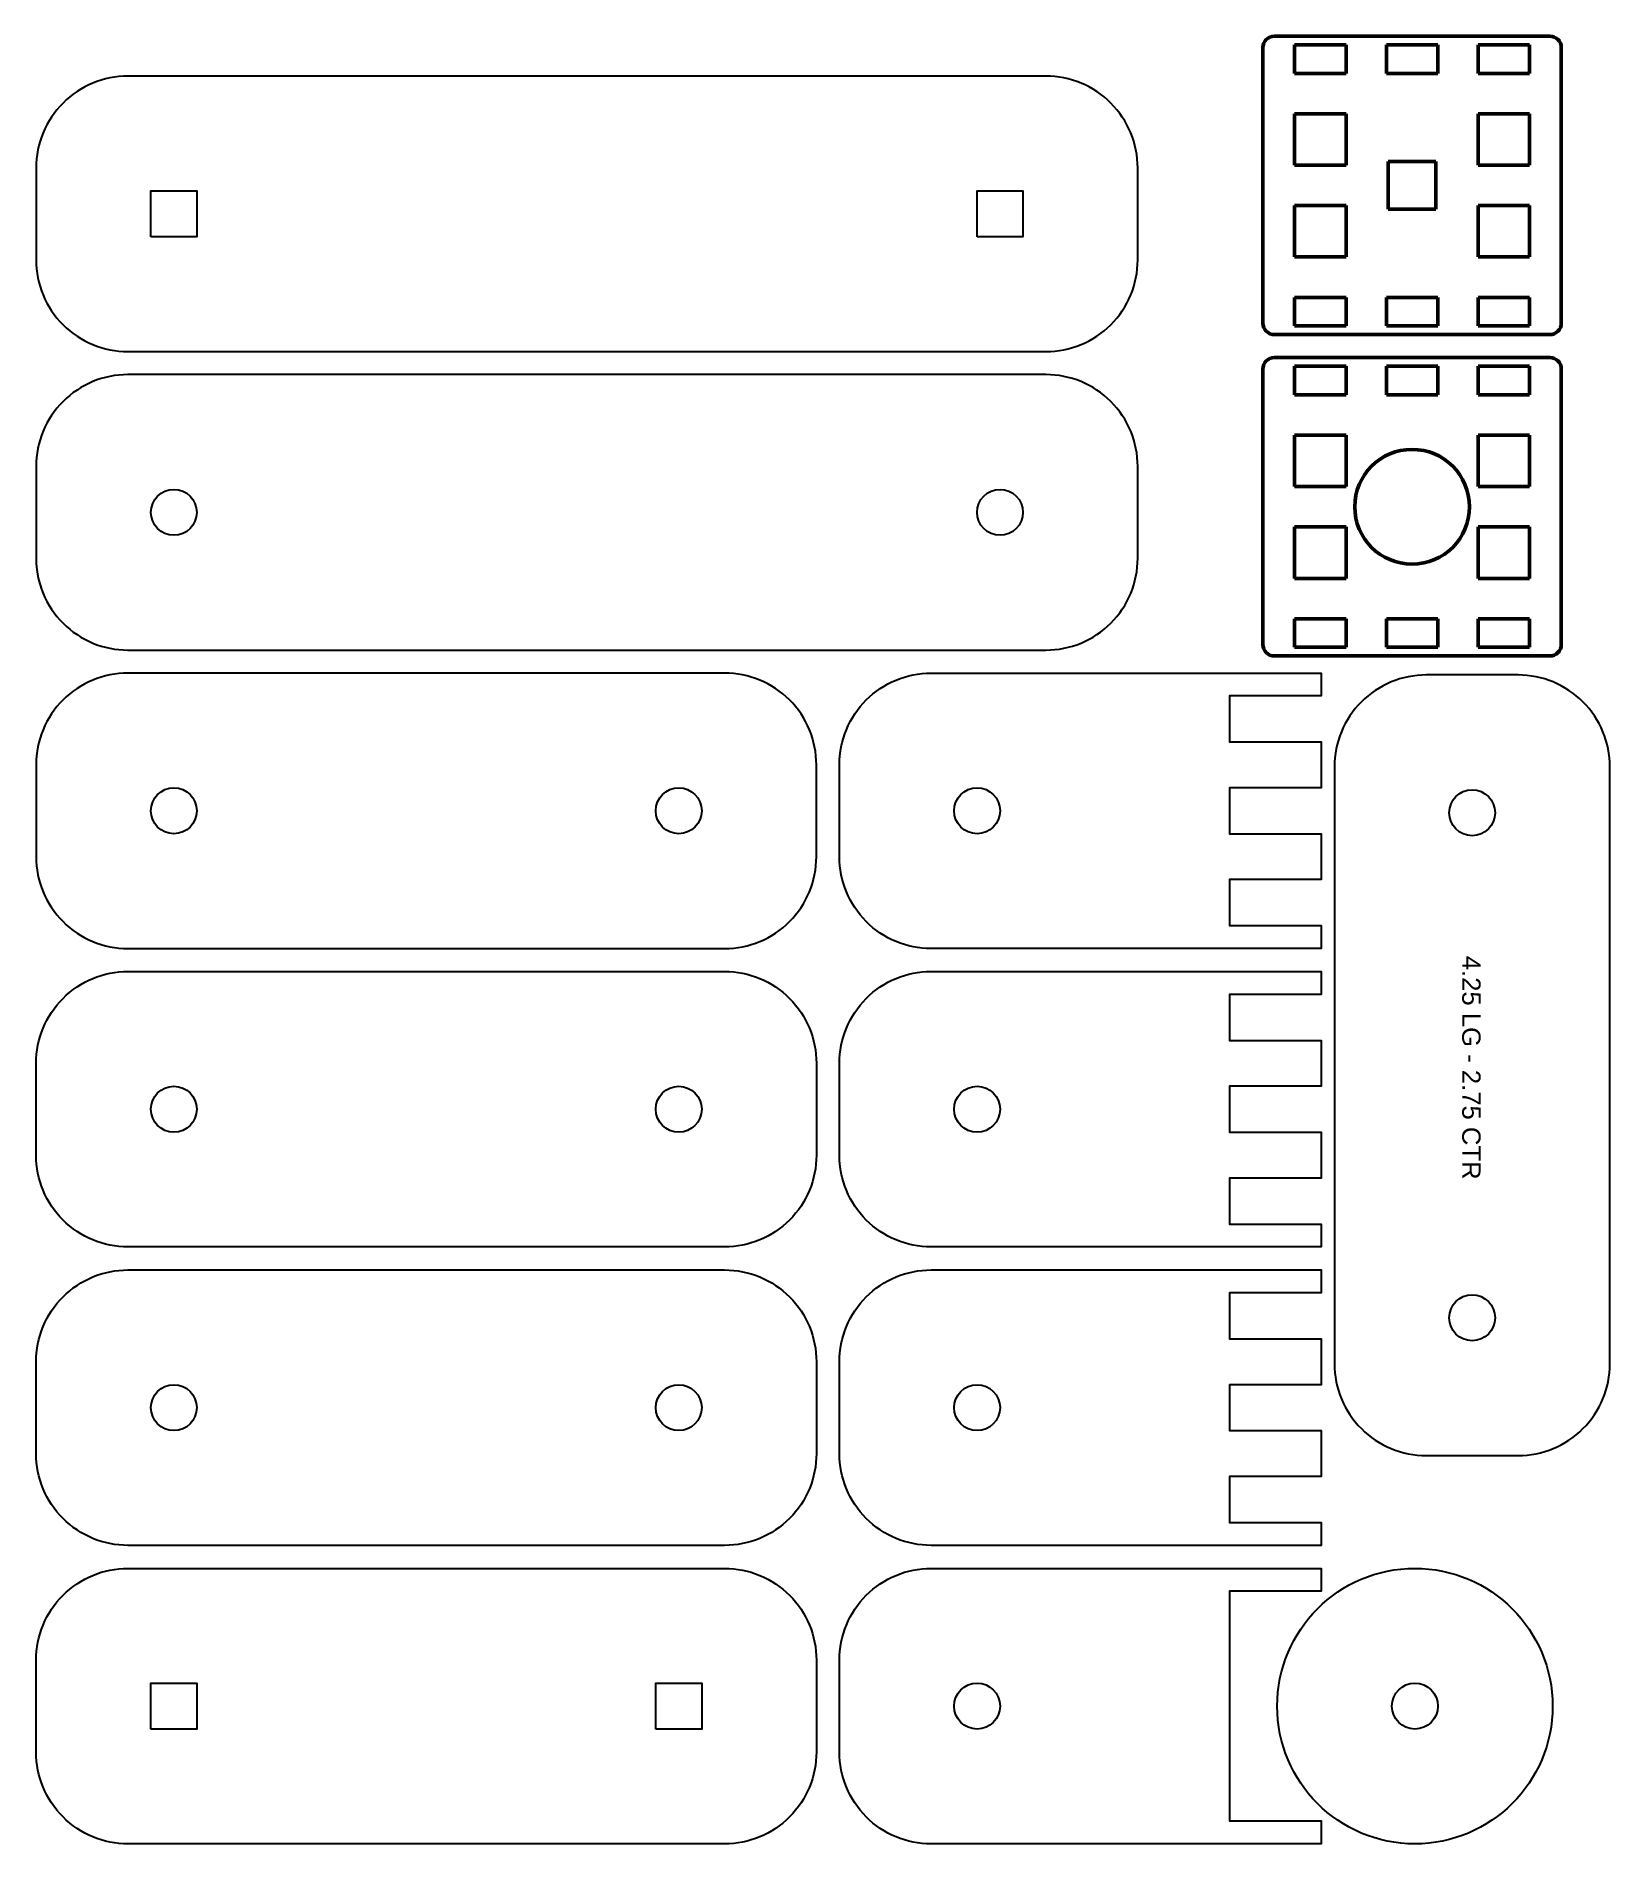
# Model space of a CAD drawing. Header units: inches. Extents: x 0 to 8.57, y 0 to 9.84.
import ezdxf

# ---------------------------------------------------------------- set-up
doc = ezdxf.new("R2010")
doc.units = ezdxf.units.IN
doc.header["$MEASUREMENT"] = 0
doc.layers.add('Visible', color=7, linetype='Continuous', lineweight=50)
doc.styles.get("Standard").update_dxf_attribs({"font": 'arial.ttf'})

msp = doc.modelspace()

# ---------------------------------------------------------------- linework, layer by layer
for points in [[(0.5, 8.125), (5.5, 8.125, 0.414214), (6, 8.625), (6, 9.125, 0.414214), (5.5, 9.625), (0.5, 9.625, 0.414214), (0, 9.125), (0, 8.625, 0.414214)], [(0.5, 6.5), (5.5, 6.5, 0.414214), (6, 7), (6, 7.5, 0.414214), (5.5, 8), (0.5, 8, 0.414214), (0, 7.5), (0, 7, 0.414214)], [(0.5, 4.875), (3.75, 4.875, 0.414214), (4.25, 5.375), (4.25, 5.875, 0.414214), (3.75, 6.375), (0.5, 6.375, 0.414214), (0, 5.875), (0, 5.375, 0.414214)], [(4.875, 6.375), (7, 6.375), (7, 6.25), (6.5, 6.25), (6.5, 6), (7, 6), (7, 5.75), (6.5, 5.75), (6.5, 5.5), (7, 5.5), (7, 5.25), (6.5, 5.25), (6.5, 5), (7, 5), (7, 4.875), (4.875, 4.875, -0.414214), (4.375, 5.375), (4.375, 5.875, -0.414214)], [(7.0716, 5.8643), (7.0716, 2.6143, 0.414214), (7.5716, 2.1143), (8.0716, 2.1143, 0.414214), (8.5716, 2.6143), (8.5716, 5.8643, 0.414214), (8.0716, 6.3643), (7.5716, 6.3643, 0.414214)], [(0, 3.75), (0, 4.25, -0.414214), (0.5, 4.75), (3.75, 4.75, -0.414214), (4.25, 4.25), (4.25, 3.75, -0.414214), (3.75, 3.25), (0.5, 3.25, -0.414214)], [(4.875, 4.75), (7, 4.75), (7, 4.625), (6.5, 4.625), (6.5, 4.375), (7, 4.375), (7, 4.125), (6.5, 4.125), (6.5, 3.875), (7, 3.875), (7, 3.625), (6.5, 3.625), (6.5, 3.375), (7, 3.375), (7, 3.25), (4.875, 3.25, -0.414214), (4.375, 3.75), (4.375, 4.25, -0.414214)], [(0, 2.125), (0, 2.625, -0.414214), (0.5, 3.125), (3.75, 3.125, -0.414214), (4.25, 2.625), (4.25, 2.125, -0.414214), (3.75, 1.625), (0.5, 1.625, -0.414214)], [(4.875, 3.125), (7, 3.125), (7, 3), (6.5, 3), (6.5, 2.75), (7, 2.75), (7, 2.5), (6.5, 2.5), (6.5, 2.25), (7, 2.25), (7, 2), (6.5, 2), (6.5, 1.75), (7, 1.75), (7, 1.625), (4.875, 1.625, -0.414214), (4.375, 2.125), (4.375, 2.625, -0.414214)], [(0, 0.5), (0, 1, -0.414214), (0.5, 1.5), (3.75, 1.5, -0.414214), (4.25, 1), (4.25, 0.5, -0.414214), (3.75, 0), (0.5, 0, -0.414214)], [(4.875, 1.5), (7, 1.5), (7, 1.375), (6.5, 1.375), (6.5, 0.125), (7, 0.125), (7, 0), (4.875, 0, -0.414214), (4.375, 0.5), (4.375, 1, -0.414214)]]:
    msp.add_lwpolyline(points, format="xyb", close=True)
for points in [[(0.625, 8.75), (0.625, 9), (0.875, 9), (0.875, 8.75)], [(5.125, 8.75), (5.125, 9), (5.375, 9), (5.375, 8.75)], [(0.625, 0.625), (0.625, 0.875), (0.875, 0.875), (0.875, 0.625)], [(3.375, 0.625), (3.375, 0.875), (3.625, 0.875), (3.625, 0.625)]]:
    msp.add_lwpolyline(points, close=True)
for centre, radius in [((0.75, 7.25), 0.125), ((5.25, 7.25), 0.125), ((0.75, 5.625), 0.125), ((3.5, 5.625), 0.125), ((5.125, 5.625), 0.125), ((7.8216, 5.6143), 0.125), ((0.75, 4), 0.125), ((3.5, 4), 0.125), ((5.125, 4), 0.125), ((7.8216, 2.8643), 0.125), ((0.75, 2.375), 0.125), ((3.5, 2.375), 0.125), ((5.125, 2.375), 0.125), ((7.5097, 0.75), 0.75), ((5.125, 0.75), 0.125), ((7.5097, 0.75), 0.125)]:
    msp.add_circle(centre, radius)
at = {"layer": 'Visible', "extrusion": (0, 0, -1)}
for p, q in [((6.6821, 8.2803, 0.25), (6.6821, 9.7803, 0.25)), ((6.7446, 9.8428, 0.25), (8.2446, 9.8428, 0.25)), ((6.8546, 9.7953, 0.25), (6.8546, 9.6403, 0.25)), ((7.1346, 9.7953, 0.25), (6.8546, 9.7953, 0.25)), ((7.1346, 9.6403, 0.25), (7.1346, 9.7953, 0.25)), ((7.3546, 9.7953, 0.25), (7.6346, 9.7953, 0.25)), ((7.3546, 9.6403, 0.25), (7.3546, 9.7953, 0.25)), ((7.6346, 9.7953, 0.25), (7.6346, 9.6403, 0.25)), ((7.8546, 9.7953, 0.25), (7.8546, 9.6403, 0.25)), ((8.1346, 9.7953, 0.25), (7.8546, 9.7953, 0.25)), ((8.1346, 9.6403, 0.25), (8.1346, 9.7953, 0.25)), ((8.3071, 9.7803, 0.25), (8.3071, 8.2803, 0.25)), ((6.8546, 9.6403, 0.25), (7.1346, 9.6403, 0.25)), ((7.6346, 9.6403, 0.25), (7.3546, 9.6403, 0.25)), ((7.8546, 9.6403, 0.25), (8.1346, 9.6403, 0.25)), ((6.8546, 9.4203, 0.25), (6.8546, 9.1403, 0.25)), ((7.1346, 9.4203, 0.25), (6.8546, 9.4203, 0.25)), ((7.1346, 9.1403, 0.25), (7.1346, 9.4203, 0.25)), ((7.8546, 9.4203, 0.25), (7.8546, 9.1403, 0.25)), ((8.1346, 9.4203, 0.25), (7.8546, 9.4203, 0.25)), ((8.1346, 9.1403, 0.25), (8.1346, 9.4203, 0.25)), ((7.3646, 9.1603), (7.6246, 9.1603)), ((7.3646, 8.9003), (7.3646, 9.1603)), ((7.6246, 9.1603), (7.6246, 8.9003)), ((6.8546, 9.1403, 0.25), (7.1346, 9.1403, 0.25)), ((7.8546, 9.1403, 0.25), (8.1346, 9.1403, 0.25)), ((6.8546, 8.9203, 0.25), (6.8546, 8.6403, 0.25)), ((7.1346, 8.9203, 0.25), (6.8546, 8.9203, 0.25)), ((7.1346, 8.6403, 0.25), (7.1346, 8.9203, 0.25)), ((7.6246, 8.9003), (7.3646, 8.9003)), ((8.1346, 8.9203, 0.25), (7.8546, 8.9203, 0.25)), ((7.8546, 8.9203, 0.25), (7.8546, 8.6403, 0.25)), ((8.1346, 8.6403, 0.25), (8.1346, 8.9203, 0.25)), ((6.8546, 8.6403, 0.25), (7.1346, 8.6403, 0.25)), ((7.8546, 8.6403, 0.25), (8.1346, 8.6403, 0.25)), ((6.8546, 8.4203, 0.25), (6.8546, 8.2653, 0.25)), ((7.1346, 8.4203, 0.25), (6.8546, 8.4203, 0.25)), ((7.1346, 8.2653, 0.25), (7.1346, 8.4203, 0.25)), ((7.3546, 8.4203, 0.25), (7.6346, 8.4203, 0.25)), ((7.3546, 8.2653, 0.25), (7.3546, 8.4203, 0.25)), ((7.6346, 8.4203, 0.25), (7.6346, 8.2653, 0.25)), ((7.8546, 8.4203, 0.25), (7.8546, 8.2653, 0.25)), ((8.1346, 8.4203, 0.25), (7.8546, 8.4203, 0.25)), ((8.1346, 8.2653, 0.25), (8.1346, 8.4203, 0.25)), ((8.2446, 8.2178, 0.25), (6.7446, 8.2178, 0.25)), ((6.8546, 8.2653, 0.25), (7.1346, 8.2653, 0.25)), ((7.6346, 8.2653, 0.25), (7.3546, 8.2653, 0.25)), ((7.8546, 8.2653, 0.25), (8.1346, 8.2653, 0.25)), ((6.7446, 8.0928, 0.25), (8.2446, 8.0928, 0.25)), ((6.6821, 6.5303, 0.25), (6.6821, 8.0303, 0.25)), ((6.8546, 8.0453, 0.25), (6.8546, 7.8903, 0.25)), ((7.1346, 8.0453, 0.25), (6.8546, 8.0453, 0.25)), ((7.1346, 7.8903, 0.25), (7.1346, 8.0453, 0.25)), ((7.3546, 8.0453, 0.25), (7.6346, 8.0453, 0.25)), ((7.3546, 7.8903, 0.25), (7.3546, 8.0453, 0.25)), ((7.6346, 8.0453, 0.25), (7.6346, 7.8903, 0.25)), ((7.8546, 8.0453, 0.25), (7.8546, 7.8903, 0.25)), ((8.1346, 8.0453, 0.25), (7.8546, 8.0453, 0.25)), ((8.1346, 7.8903, 0.25), (8.1346, 8.0453, 0.25)), ((8.3071, 8.0303, 0.25), (8.3071, 6.5303, 0.25)), ((6.8546, 7.8903, 0.25), (7.1346, 7.8903, 0.25)), ((7.6346, 7.8903, 0.25), (7.3546, 7.8903, 0.25)), ((7.8546, 7.8903, 0.25), (8.1346, 7.8903, 0.25)), ((6.8546, 7.6703, 0.25), (6.8546, 7.3903, 0.25)), ((7.1346, 7.6703, 0.25), (6.8546, 7.6703, 0.25)), ((7.1346, 7.3903, 0.25), (7.1346, 7.6703, 0.25)), ((7.8546, 7.6703, 0.25), (7.8546, 7.3903, 0.25)), ((8.1346, 7.6703, 0.25), (7.8546, 7.6703, 0.25)), ((8.1346, 7.3903, 0.25), (8.1346, 7.6703, 0.25)), ((6.8546, 7.3903, 0.25), (7.1346, 7.3903, 0.25)), ((7.8546, 7.3903, 0.25), (8.1346, 7.3903, 0.25)), ((6.8546, 7.1703, 0.25), (6.8546, 6.8903, 0.25)), ((7.1346, 7.1703, 0.25), (6.8546, 7.1703, 0.25)), ((7.1346, 6.8903, 0.25), (7.1346, 7.1703, 0.25)), ((8.1346, 7.1703, 0.25), (7.8546, 7.1703, 0.25)), ((7.8546, 7.1703, 0.25), (7.8546, 6.8903, 0.25)), ((8.1346, 6.8903, 0.25), (8.1346, 7.1703, 0.25)), ((6.8546, 6.8903, 0.25), (7.1346, 6.8903, 0.25)), ((7.8546, 6.8903, 0.25), (8.1346, 6.8903, 0.25)), ((6.8546, 6.6703, 0.25), (6.8546, 6.5153, 0.25)), ((7.1346, 6.6703, 0.25), (6.8546, 6.6703, 0.25)), ((7.1346, 6.5153, 0.25), (7.1346, 6.6703, 0.25)), ((7.3546, 6.6703, 0.25), (7.6346, 6.6703, 0.25)), ((7.3546, 6.5153, 0.25), (7.3546, 6.6703, 0.25)), ((7.6346, 6.6703, 0.25), (7.6346, 6.5153, 0.25)), ((7.8546, 6.6703, 0.25), (7.8546, 6.5153, 0.25)), ((8.1346, 6.6703, 0.25), (7.8546, 6.6703, 0.25)), ((8.1346, 6.5153, 0.25), (8.1346, 6.6703, 0.25)), ((6.8546, 6.5153, 0.25), (7.1346, 6.5153, 0.25)), ((7.6346, 6.5153, 0.25), (7.3546, 6.5153, 0.25)), ((7.8546, 6.5153, 0.25), (8.1346, 6.5153, 0.25)), ((8.2446, 6.4678, 0.25), (6.7446, 6.4678, 0.25))]:
    msp.add_line(p, q, dxfattribs=at)
msp.add_circle((-7.4946, 7.2803, -0.25), 0.3125, dxfattribs=at)
for centre, start, end in [((-6.7446, 9.7803, -0.25), 0, 90), ((-8.2446, 9.7803, -0.25), 90, 180), ((-6.7446, 8.2803, -0.25), 270, 0), ((-8.2446, 8.2803, -0.25), 180, 270), ((-6.7446, 8.0303, -0.25), 0, 90), ((-8.2446, 8.0303, -0.25), 90, 180), ((-6.7446, 6.5303, -0.25), 270, 0), ((-8.2446, 6.5303, -0.25), 180, 270)]:
    msp.add_arc(centre, 0.0625, start, end, dxfattribs=at)

# ---------------------------------------------------------------- texts
msp.add_text('4.25 LG - 2.75 CTR', height=0.1, rotation=270).set_placement((7.7673, 4.8355))

doc.saveas('drawing.dxf')
